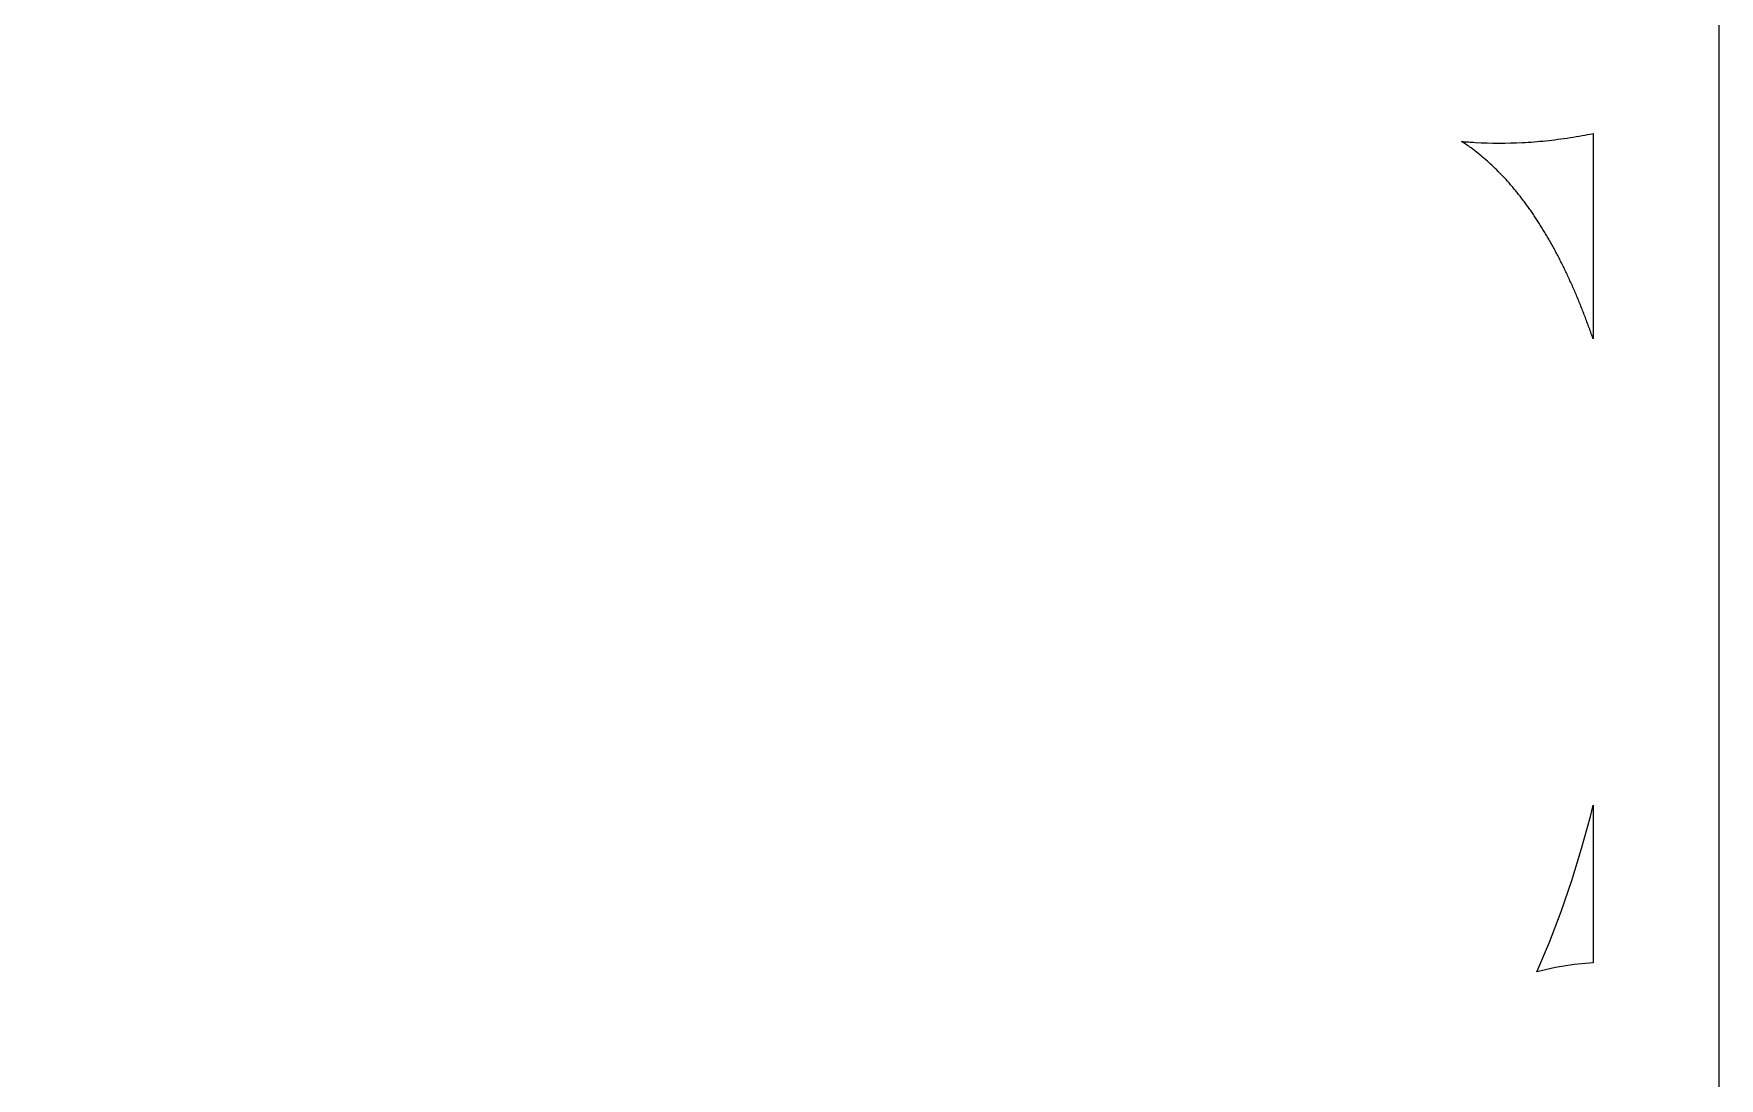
# Model space of a CAD drawing. Header units: centimetres. Extents: x -9.1 to 5.1, y -12.3 to 13.3.
# Drawn here: x 2.999 to 5.091, y -5.326 to -4.03 of the extents above; entities that cross this region are included whole.
import ezdxf

# ---------------------------------------------------------------- set-up
doc = ezdxf.new("R2010")
doc.units = ezdxf.units.CM
doc.header["$MEASUREMENT"] = 0
doc.layers.add('layer 1', color=7, linetype='Continuous')

msp = doc.modelspace()

# ---------------------------------------------------------------- linework, layer by layer
at = {"layer": 'layer 1', "color": 242, "lineweight": 9}
for points, knots in [([(5.08841, -12.32848), (5.08841, -12.32848), (-9.09402, -12.32848), (-9.09402, -12.32848), (-9.09402, -12.32848), (-9.09402, -12.32848), (-9.09402, 0.32731), (-9.09402, 0.32731), (-9.09402, 0.32731), (-9.09402, 0.32731), (5.0911, 0.32731), (5.0911, 0.32731), (5.0911, 0.32731), (5.0911, 0.32731), (5.0911, -12.32848), (5.0911, -12.32848), (5.0911, -12.32848), (5.0911, -12.32848), (5.08841, -12.32848), (5.08841, -12.32848)], [0, 0, 0, 0, 0.1666667, 0.1666667, 0.1666667, 0.1666667, 0.3333333, 0.3333333, 0.3333333, 0.3333333, 0.5, 0.5, 0.5, 0.5, 0.6666667, 0.6666667, 0.6666667, 0.6666667, 1, 1, 1, 1]), ([(4.93436, -4.40849), (4.93436, -4.40849), (4.93436, -4.15373), (4.93436, -4.15373), (4.93436, -4.15373), (4.92982, -4.15465), (4.9253, -4.1555), (4.92076, -4.15632), (4.92076, -4.15632), (4.91578, -4.15722), (4.91081, -4.15806), (4.90582, -4.15885), (4.90582, -4.15885), (4.90083, -4.15962), (4.89583, -4.16034), (4.89082, -4.16099), (4.89082, -4.16099), (4.88582, -4.16164), (4.88082, -4.16222), (4.8758, -4.16275), (4.8758, -4.16275), (4.87094, -4.16325), (4.86608, -4.1637), (4.8612, -4.16407), (4.8612, -4.16407), (4.85633, -4.16445), (4.85145, -4.16476), (4.84658, -4.16501), (4.84658, -4.16501), (4.82712, -4.16601), (4.80761, -4.16595), (4.78815, -4.16482), (4.78815, -4.16482), (4.78528, -4.16466), (4.78244, -4.16446), (4.77957, -4.16425), (4.77957, -4.16425), (4.77671, -4.16404), (4.77386, -4.1638), (4.771, -4.16354), (4.771, -4.16354), (4.77302, -4.16484), (4.77504, -4.16619), (4.77702, -4.16755), (4.77702, -4.16755), (4.77902, -4.16892), (4.781, -4.17034), (4.78296, -4.17176), (4.78296, -4.17176), (4.78575, -4.17381), (4.78851, -4.17591), (4.79122, -4.17806), (4.79122, -4.17806), (4.79396, -4.18022), (4.79665, -4.18245), (4.7993, -4.18472), (4.7993, -4.18472), (4.80196, -4.187), (4.80456, -4.18931), (4.80713, -4.19167), (4.80713, -4.19167), (4.80972, -4.19406), (4.81227, -4.1965), (4.81477, -4.19897), (4.81477, -4.19897), (4.81741, -4.20157), (4.81999, -4.20422), (4.82254, -4.20692), (4.82254, -4.20692), (4.82511, -4.20963), (4.82762, -4.21239), (4.83009, -4.21518), (4.83009, -4.21518), (4.83133, -4.21659), (4.83255, -4.21799), (4.83377, -4.21942), (4.83377, -4.21942), (4.83499, -4.22084), (4.8362, -4.22228), (4.83739, -4.22373), (4.83739, -4.22373), (4.83863, -4.22522), (4.83985, -4.22672), (4.84107, -4.22823), (4.84107, -4.22823), (4.84228, -4.22974), (4.84348, -4.23127), (4.84468, -4.23279), (4.84468, -4.23279), (4.84587, -4.23433), (4.84705, -4.23588), (4.84822, -4.23743), (4.84822, -4.23743), (4.84939, -4.23898), (4.85055, -4.24054), (4.8517, -4.24211), (4.8517, -4.24211), (4.85289, -4.24374), (4.85406, -4.24538), (4.85524, -4.24703), (4.85524, -4.24703), (4.8564, -4.24866), (4.85756, -4.25033), (4.85871, -4.25199), (4.85871, -4.25199), (4.85986, -4.25365), (4.861, -4.25533), (4.86211, -4.25701), (4.86211, -4.25701), (4.86325, -4.2587), (4.86436, -4.26039), (4.86546, -4.26209), (4.86546, -4.26209), (4.86661, -4.26385), (4.86775, -4.26562), (4.86886, -4.2674), (4.86886, -4.2674), (4.87, -4.26919), (4.87111, -4.27097), (4.87221, -4.27277), (4.87221, -4.27277), (4.87331, -4.27457), (4.8744, -4.27637), (4.87549, -4.27819), (4.87549, -4.27819), (4.87656, -4.28), (4.87764, -4.28182), (4.87869, -4.28365), (4.87869, -4.28365), (4.8798, -4.28555), (4.88089, -4.28746), (4.88196, -4.28936), (4.88196, -4.28936), (4.88304, -4.29128), (4.88411, -4.29321), (4.88516, -4.29513), (4.88516, -4.29513), (4.88622, -4.29706), (4.88726, -4.299), (4.8883, -4.30095), (4.8883, -4.30095), (4.88934, -4.30288), (4.89036, -4.30483), (4.89137, -4.30679), (4.89137, -4.30679), (4.89244, -4.30883), (4.89347, -4.31087), (4.89451, -4.31292), (4.89451, -4.31292), (4.89553, -4.31497), (4.89656, -4.31702), (4.89757, -4.31908), (4.89757, -4.31908), (4.89858, -4.32114), (4.89958, -4.32321), (4.90057, -4.32528), (4.90057, -4.32528), (4.90156, -4.32736), (4.90255, -4.32944), (4.90352, -4.33153), (4.90352, -4.33153), (4.90452, -4.33369), (4.90552, -4.33587), (4.90651, -4.33805), (4.90651, -4.33805), (4.9075, -4.34023), (4.90847, -4.34242), (4.90943, -4.34462), (4.90943, -4.34462), (4.91041, -4.3468), (4.91136, -4.349), (4.91231, -4.3512), (4.91231, -4.3512), (4.91326, -4.35341), (4.91418, -4.35563), (4.91511, -4.35784), (4.91511, -4.35784), (4.91607, -4.36014), (4.91703, -4.36245), (4.91797, -4.36476), (4.91797, -4.36476), (4.91891, -4.36709), (4.91984, -4.3694), (4.92077, -4.37172), (4.92077, -4.37172), (4.92168, -4.37405), (4.92259, -4.37639), (4.92349, -4.37871), (4.92349, -4.37871), (4.92439, -4.38105), (4.92529, -4.3834), (4.92617, -4.38574), (4.92617, -4.38574), (4.92708, -4.38817), (4.92799, -4.39062), (4.92888, -4.39307), (4.92888, -4.39307), (4.92978, -4.39552), (4.93067, -4.39797), (4.93154, -4.40043), (4.93154, -4.40043), (4.93242, -4.40288), (4.93329, -4.40535), (4.93414, -4.40781), (4.93414, -4.40781), (4.93414, -4.40781), (4.93436, -4.40849), (4.93436, -4.40849)], [0, 0, 0, 0, 0.0188679, 0.0188679, 0.0188679, 0.0188679, 0.0377358, 0.0377358, 0.0377358, 0.0377358, 0.0566038, 0.0566038, 0.0566038, 0.0566038, 0.0754717, 0.0754717, 0.0754717, 0.0754717, 0.0943396, 0.0943396, 0.0943396, 0.0943396, 0.1132075, 0.1132075, 0.1132075, 0.1132075, 0.1320755, 0.1320755, 0.1320755, 0.1320755, 0.1509434, 0.1509434, 0.1509434, 0.1509434, 0.1698113, 0.1698113, 0.1698113, 0.1698113, 0.1886792, 0.1886792, 0.1886792, 0.1886792, 0.2075472, 0.2075472, 0.2075472, 0.2075472, 0.2264151, 0.2264151, 0.2264151, 0.2264151, 0.245283, 0.245283, 0.245283, 0.245283, 0.2641509, 0.2641509, 0.2641509, 0.2641509, 0.2830189, 0.2830189, 0.2830189, 0.2830189, 0.3018868, 0.3018868, 0.3018868, 0.3018868, 0.3207547, 0.3207547, 0.3207547, 0.3207547, 0.3396226, 0.3396226, 0.3396226, 0.3396226, 0.3584906, 0.3584906, 0.3584906, 0.3584906, 0.3773585, 0.3773585, 0.3773585, 0.3773585, 0.3962264, 0.3962264, 0.3962264, 0.3962264, 0.4150943, 0.4150943, 0.4150943, 0.4150943, 0.4339623, 0.4339623, 0.4339623, 0.4339623, 0.4528302, 0.4528302, 0.4528302, 0.4528302, 0.4716981, 0.4716981, 0.4716981, 0.4716981, 0.490566, 0.490566, 0.490566, 0.490566, 0.509434, 0.509434, 0.509434, 0.509434, 0.5283019, 0.5283019, 0.5283019, 0.5283019, 0.5471698, 0.5471698, 0.5471698, 0.5471698, 0.5660377, 0.5660377, 0.5660377, 0.5660377, 0.5849057, 0.5849057, 0.5849057, 0.5849057, 0.6037736, 0.6037736, 0.6037736, 0.6037736, 0.6226415, 0.6226415, 0.6226415, 0.6226415, 0.6415094, 0.6415094, 0.6415094, 0.6415094, 0.6603774, 0.6603774, 0.6603774, 0.6603774, 0.6792453, 0.6792453, 0.6792453, 0.6792453, 0.6981132, 0.6981132, 0.6981132, 0.6981132, 0.7169811, 0.7169811, 0.7169811, 0.7169811, 0.7358491, 0.7358491, 0.7358491, 0.7358491, 0.754717, 0.754717, 0.754717, 0.754717, 0.7735849, 0.7735849, 0.7735849, 0.7735849, 0.7924528, 0.7924528, 0.7924528, 0.7924528, 0.8113208, 0.8113208, 0.8113208, 0.8113208, 0.8301887, 0.8301887, 0.8301887, 0.8301887, 0.8490566, 0.8490566, 0.8490566, 0.8490566, 0.8679245, 0.8679245, 0.8679245, 0.8679245, 0.8867925, 0.8867925, 0.8867925, 0.8867925, 0.9056604, 0.9056604, 0.9056604, 0.9056604, 0.9245283, 0.9245283, 0.9245283, 0.9245283, 0.9433962, 0.9433962, 0.9433962, 0.9433962, 0.9622642, 0.9622642, 0.9622642, 0.9622642, 1, 1, 1, 1]), ([(4.93436, -5.1828), (4.93436, -5.1828), (4.93436, -4.98731), (4.93436, -4.98731), (4.93436, -4.98731), (4.93436, -4.98731), (4.93106, -5.00112), (4.93106, -5.00112), (4.93106, -5.00112), (4.93106, -5.00112), (4.92012, -5.04121), (4.92012, -5.04121), (4.92012, -5.04121), (4.92012, -5.04121), (4.90798, -5.08061), (4.90798, -5.08061), (4.90798, -5.08061), (4.90798, -5.08061), (4.89466, -5.11926), (4.89466, -5.11926), (4.89466, -5.11926), (4.89466, -5.11926), (4.88017, -5.1571), (4.88017, -5.1571), (4.88017, -5.1571), (4.88017, -5.1571), (4.86451, -5.19406), (4.86451, -5.19406), (4.86451, -5.19406), (4.86451, -5.19406), (4.88767, -5.18884), (4.88767, -5.18884), (4.88767, -5.18884), (4.88767, -5.18884), (4.91087, -5.18509), (4.91087, -5.18509), (4.91087, -5.18509), (4.91087, -5.18509), (4.93411, -5.18281), (4.93411, -5.18281), (4.93411, -5.18281), (4.93411, -5.18281), (4.93436, -5.1828), (4.93436, -5.1828)], [0, 0, 0, 0, 0.0833333, 0.0833333, 0.0833333, 0.0833333, 0.1666667, 0.1666667, 0.1666667, 0.1666667, 0.25, 0.25, 0.25, 0.25, 0.3333333, 0.3333333, 0.3333333, 0.3333333, 0.4166667, 0.4166667, 0.4166667, 0.4166667, 0.5, 0.5, 0.5, 0.5, 0.5833333, 0.5833333, 0.5833333, 0.5833333, 0.6666667, 0.6666667, 0.6666667, 0.6666667, 0.75, 0.75, 0.75, 0.75, 0.8333333, 0.8333333, 0.8333333, 0.8333333, 1, 1, 1, 1])]:
    msp.add_open_spline(points, degree=3, knots=knots, dxfattribs=at)

doc.saveas('drawing.dxf')
